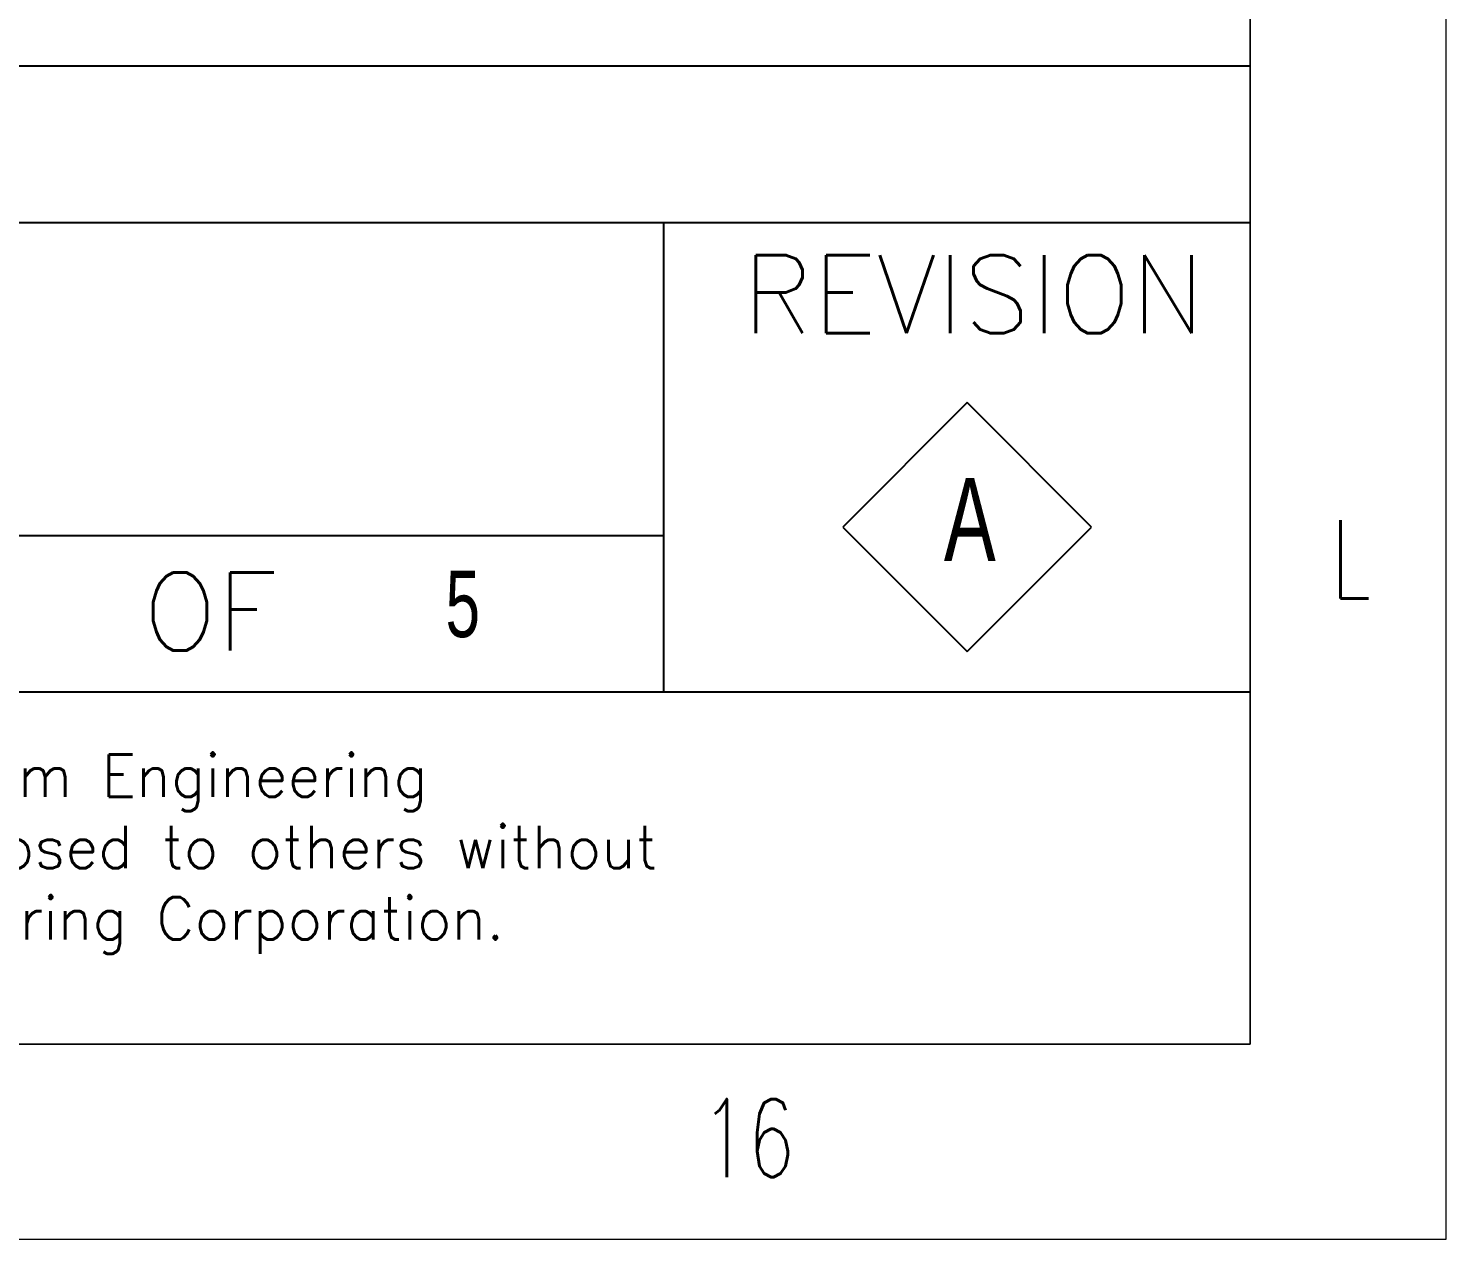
# Model space of a CAD drawing. Header units: inches. Extents: x -1128 to 651, y 96 to 845.
# Drawn here: x 276.72 to 294.47, y 638.86 to 654.02 of the extents above; entities that cross this region are included whole.
import ezdxf

# ---------------------------------------------------------------- set-up
doc = ezdxf.new("R2010")
doc.units = ezdxf.units.IN
doc.header["$MEASUREMENT"] = 0
doc.layers.add('Cables', color=7, linetype='Continuous', lineweight=0)
doc.layers.add('TEG BORDER', color=7, linetype='Continuous')
doc.styles.add('TEG BORDER', font='txt_qlt.shx', dxfattribs={"width": 0.7, "bigfont": 'hztxt.shx'})

# ---------------------------------------------------------------- blocks, each defined once
blk = doc.blocks.new('TEG BORDER A2')
for p, q in [((589, 5), (589, 116)), ((489, 5), (589, 5))]:
    blk.add_line(p, q)
at = {"color": 5, "lineweight": 15}
blk.add_lwpolyline([(0, 420), (594, 420), (594, 0), (0, 0)], close=True, dxfattribs=at)
blk.add_lwpolyline([(5, 415), (589, 415), (589, 5), (5, 5)], close=True)
at = {"layer": 'TEG BORDER'}
for p, q in [((489, 30), (589, 30)), ((489, 26), (589, 26)), ((574, 26), (574, 14)), ((581.763, 21.392), (578.581, 18.21)), ((584.945, 18.21), (581.763, 21.392)), ((578.581, 18.21), (581.763, 15.028)), ((581.763, 15.028), (584.945, 18.21)), ((504, 18), (574, 18)), ((489, 14), (589, 14)), ((489, 14), (589, 14))]:
    blk.add_line(p, q, dxfattribs=at)
at = {"char_height": 2, "width": 2, "style": 'TEG BORDER'}
for s, insert, attachment_point in [('L', (592.09, 18.389), 3), ('\\pi0.033333;16', (574.922, 1.593), 7)]:
    blk.add_mtext(s, dxfattribs=dict(at, insert=insert, attachment_point=attachment_point))
at = {"layer": 'TEG BORDER', "style": 'TEG BORDER'}
for s, p in [('REVISION', (576.015, 23.164)), ('OF', (560.691, 15.055))]:
    blk.add_text(s, height=2, dxfattribs=at).set_placement(p)
at = {"layer": 'TEG BORDER', "color": 7, "style": 'TEG BORDER'}
for s, p in [('This Drawing is Property of Consortium of ZICOM Equipment Pte Ltd., & Sinopec Petroleum Engineering', (490.561, 11.315)), ('Corporation and any Information, contained in this Drawing will not be Reproduced, Disclosed to others without', (490.612, 9.492)), ('Explicit Written Permission from ZICOM Equipment Pte Ltd., & Sinopec Petroleum Engineering Corporation.', (490.561, 7.67))]:
    blk.add_text(s, height=1.0875, dxfattribs=at).set_placement(p)

msp = doc.modelspace()

# ---------------------------------------------------------------- block references
at = {"layer": 'Cables', "color": 0, "xscale": 0.4897326461023622, "yscale": 0.4897326461023622, "zscale": 0.4897326461023622}
msp.add_blockref('TEG BORDER A2', (3.57, 638.86), dxfattribs=at)

# ---------------------------------------------------------------- texts
at = {"lineweight": 5, "width": 0.7}
for s, height, p in [('A', 1.039, (288.188, 647.356)), ('5', 0.831, (281.947, 646.402))]:
    msp.add_text(s, height=height, dxfattribs=at).set_placement(p)

doc.saveas('drawing.dxf')
